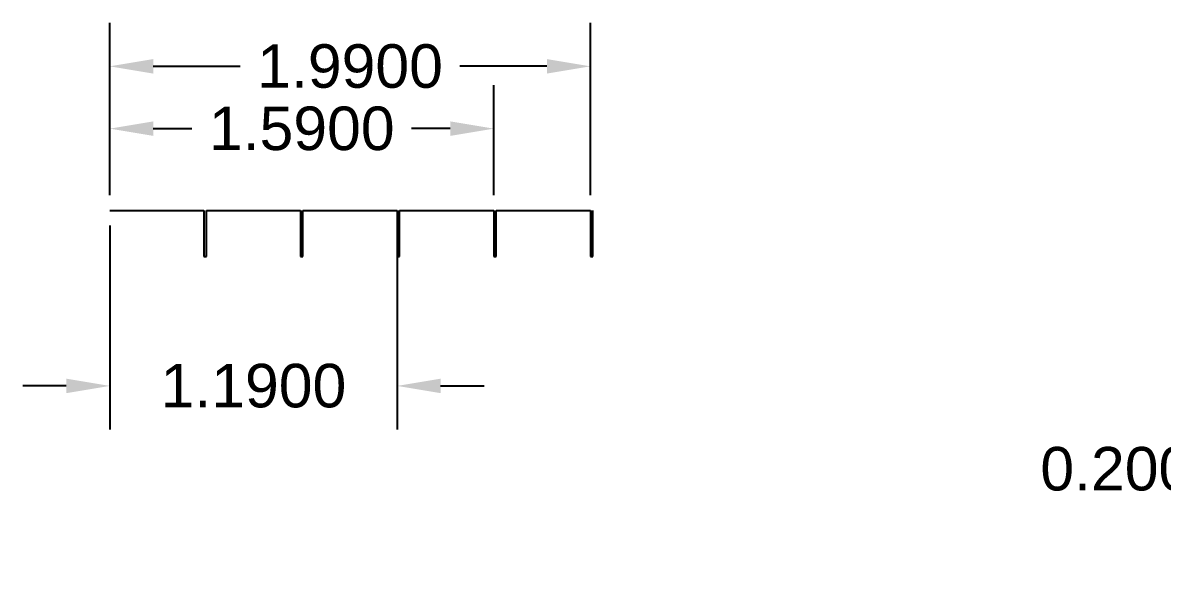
# Model space of a CAD drawing. Header units: metres. Extents: x 258817 to 259192, y 1878716 to 1878911.
# Drawn here: x 259034.962 to 259039.679, y 1878751.149 to 1878753.455 of the extents above; entities that cross this region are included whole.
import ezdxf

# ---------------------------------------------------------------- set-up
doc = ezdxf.new("R2010")
doc.units = ezdxf.units.M
doc.header["$MEASUREMENT"] = 0
doc.layers.add('Vistas', color=7, linetype='Continuous')
doc.styles.get("Standard").update_dxf_attribs({"font": 'arial.ttf'})
doc.dimstyles.get("Standard").update_dxf_attribs({"dimtxt": 0.18, "dimasz": 0.18, "dimexe": 0.18, "dimexo": 0.0625, "dimgap": 0.09, "dimtad": 0, "dimtih": 1, "dimtoh": 1, "dimdec": 4, "dimzin": 0, "dimdsep": 46, "dimtxsty": 'Standard', "dimcen": 0.09, "dimadec": 0, "dimazin": 0, "dimtfac": 1, "dimtdec": 4, "dimtofl": 0, "dimtmove": 0, "dimatfit": 3, "dimfxl": 1, "dimtolj": 1, "dimtzin": 0, "dimarcsym": 0})

# ---------------------------------------------------------------- blocks, each defined once
blk = doc.blocks.new('*D91')
at = {"layer": 'Defpoints', "color": 0, "transparency": 16777216}
for p in [(259037.3117, 1878753.275), (259035.3217, 1878752.6788), (259037.3117, 1878752.6788)]:
    blk.add_point(p, dxfattribs=at)
at = {"layer": 'Vistas', "color": 0, "lineweight": -2, "transparency": 16777216}
for p, q in [((259035.3217, 1878752.7413), (259035.3217, 1878753.455)), ((259037.3117, 1878752.7413), (259037.3117, 1878753.455)), ((259035.5017, 1878753.275), (259035.8619, 1878753.275)), ((259037.1317, 1878753.275), (259036.7716, 1878753.275))]:
    blk.add_line(p, q, dxfattribs=at)
at = {"layer": 'Vistas', "color": 0, "transparency": 16777216}
for points in [[(259035.5017, 1878753.305), (259035.5017, 1878753.245), (259035.3217, 1878753.275)], [(259037.1317, 1878753.305), (259037.1317, 1878753.245), (259037.3117, 1878753.275)]]:
    blk.add_solid(points, dxfattribs=at)
at = {"layer": 'Vistas', "color": 0, "transparency": 16777216, "insert": (259036.3167, 1878753.275), "char_height": 0.18, "attachment_point": 5}
blk.add_mtext('\\A1;1.9900', dxfattribs=at)
blk = doc.blocks.new('*D97')
at = {"layer": 'Defpoints', "color": 0, "transparency": 16777216}
for p in [(259040.6112, 1878751.709), (259041.1327, 1878751.709), (259041.1327, 1878751.509)]:
    blk.add_point(p, dxfattribs=at)
at = {"layer": 'Vistas', "color": 0, "lineweight": -2, "transparency": 16777216}
for p, q in [((259040.6112, 1878751.889), (259040.6112, 1878752.069)), ((259041.0702, 1878751.709), (259040.4312, 1878751.709)), ((259040.6112, 1878751.509), (259040.6112, 1878751.709)), ((259040.2024, 1878751.609), (259040.0224, 1878751.609)), ((259040.6112, 1878751.609), (259040.2024, 1878751.609)), ((259041.0702, 1878751.509), (259040.4312, 1878751.509)), ((259040.6112, 1878751.329), (259040.6112, 1878751.149))]:
    blk.add_line(p, q, dxfattribs=at)
at = {"layer": 'Vistas', "color": 0, "transparency": 16777216}
for points in [[(259040.5812, 1878751.889), (259040.6412, 1878751.889), (259040.6112, 1878751.709)], [(259040.5812, 1878751.329), (259040.6412, 1878751.329), (259040.6112, 1878751.509)]]:
    blk.add_solid(points, dxfattribs=at)
at = {"layer": 'Vistas', "color": 0, "transparency": 16777216, "insert": (259039.5591, 1878751.609), "char_height": 0.18, "attachment_point": 5}
blk.add_mtext('\\A1;0.2000', dxfattribs=at)
blk = doc.blocks.new('*D105')
at = {"layer": 'Defpoints', "color": 0, "transparency": 16777216}
for p in [(259036.9117, 1878753.0172), (259035.3217, 1878752.6788), (259036.9117, 1878752.6788)]:
    blk.add_point(p, dxfattribs=at)
at = {"layer": 'Vistas', "color": 0, "lineweight": -2, "transparency": 16777216}
for p, q in [((259035.3217, 1878752.7413), (259035.3217, 1878753.1972)), ((259036.9117, 1878752.7413), (259036.9117, 1878753.1972)), ((259035.5017, 1878753.0172), (259035.6619, 1878753.0172)), ((259036.7317, 1878753.0172), (259036.5716, 1878753.0172))]:
    blk.add_line(p, q, dxfattribs=at)
at = {"layer": 'Vistas', "color": 0, "transparency": 16777216}
for points in [[(259035.5017, 1878753.0472), (259035.5017, 1878752.9872), (259035.3217, 1878753.0172)], [(259036.7317, 1878753.0472), (259036.7317, 1878752.9872), (259036.9117, 1878753.0172)]]:
    blk.add_solid(points, dxfattribs=at)
at = {"layer": 'Vistas', "color": 0, "transparency": 16777216, "insert": (259036.1167, 1878753.0172), "char_height": 0.18, "attachment_point": 5}
blk.add_mtext('\\A1;1.5900', dxfattribs=at)
blk = doc.blocks.new('*D106')
at = {"layer": 'Defpoints', "color": 0, "transparency": 16777216}
for p in [(259035.3217, 1878752.6788), (259036.5117, 1878752.6788), (259036.5117, 1878751.9528)]:
    blk.add_point(p, dxfattribs=at)
at = {"layer": 'Vistas', "color": 0, "lineweight": -2, "transparency": 16777216}
for p, q in [((259035.3217, 1878752.6163), (259035.3217, 1878751.7728)), ((259036.5117, 1878752.6163), (259036.5117, 1878751.7728)), ((259035.1417, 1878751.9528), (259034.9617, 1878751.9528)), ((259036.6917, 1878751.9528), (259036.8717, 1878751.9528))]:
    blk.add_line(p, q, dxfattribs=at)
at = {"layer": 'Vistas', "color": 0, "transparency": 16777216}
for points in [[(259035.1417, 1878751.9828), (259035.1417, 1878751.9228), (259035.3217, 1878751.9528)], [(259036.6917, 1878751.9828), (259036.6917, 1878751.9228), (259036.5117, 1878751.9528)]]:
    blk.add_solid(points, dxfattribs=at)
at = {"layer": 'Vistas', "color": 0, "transparency": 16777216, "insert": (259035.9167, 1878751.9528), "char_height": 0.18, "attachment_point": 5}
blk.add_mtext('\\A1;1.1900', dxfattribs=at)

msp = doc.modelspace()

# ---------------------------------------------------------------- linework, layer by layer
at = {"layer": 'Vistas'}
for p, q in [((259035.32172, 1878752.67882), (259035.71172, 1878752.67882)), ((259035.71172, 1878752.67882), (259035.71172, 1878752.48882)), ((259035.72172, 1878752.48882), (259035.72172, 1878752.67882)), ((259035.72172, 1878752.67882), (259036.11172, 1878752.67882)), ((259036.11172, 1878752.67882), (259036.11172, 1878752.48882)), ((259036.12172, 1878752.48882), (259036.12172, 1878752.67882)), ((259036.12172, 1878752.67882), (259036.51172, 1878752.67882)), ((259036.51172, 1878752.67882), (259036.51172, 1878752.48882)), ((259036.52172, 1878752.48882), (259036.52172, 1878752.67882)), ((259036.52172, 1878752.67882), (259036.91172, 1878752.67882)), ((259036.91172, 1878752.67882), (259036.91172, 1878752.48882)), ((259036.92172, 1878752.48882), (259036.92172, 1878752.67882)), ((259036.92172, 1878752.67882), (259037.31172, 1878752.67882)), ((259037.31172, 1878752.67882), (259037.31172, 1878752.48882)), ((259037.32172, 1878752.48882), (259037.32172, 1878752.67882)), ((259035.71172, 1878752.48882), (259035.72172, 1878752.48882)), ((259036.11172, 1878752.48882), (259036.12172, 1878752.48882)), ((259036.51172, 1878752.48882), (259036.52172, 1878752.48882)), ((259036.91172, 1878752.48882), (259036.92172, 1878752.48882)), ((259037.31172, 1878752.48882), (259037.32172, 1878752.48882))]:
    msp.add_line(p, q, dxfattribs=at)

# ---------------------------------------------------------------- dimensions: what is measured, and where the dimension line sits
for base, p2, picture, middle in [((259037.31172, 1878753.27504), (259037.31172, 1878752.67882), '*D91', (259036.31672, 1878753.27504)), ((259036.91172, 1878753.01715), (259036.91172, 1878752.67882), '*D105', (259036.11672, 1878753.01715)), ((259036.51172, 1878751.95284), (259036.51172, 1878752.67882), '*D106', (259035.91672, 1878751.95284))]:
    dim = msp.add_linear_dim(base=base, p1=(259035.32172, 1878752.67882), p2=p2, dimstyle='Standard', dxfattribs=at)
    dim.commit()
    dim.dimension.update_dxf_attribs({"geometry": picture, "text_midpoint": middle})
dim = msp.add_linear_dim(base=(259040.61123, 1878751.70902), p1=(259041.13268, 1878751.50902), p2=(259041.13268, 1878751.70902), angle=90, dimstyle='Standard', override={"dimtmove": 1}, dxfattribs=at)
dim.commit()
dim.dimension.update_dxf_attribs({"geometry": '*D97', "text_midpoint": (259039.93243, 1878751.60902)})

doc.saveas('drawing.dxf')
